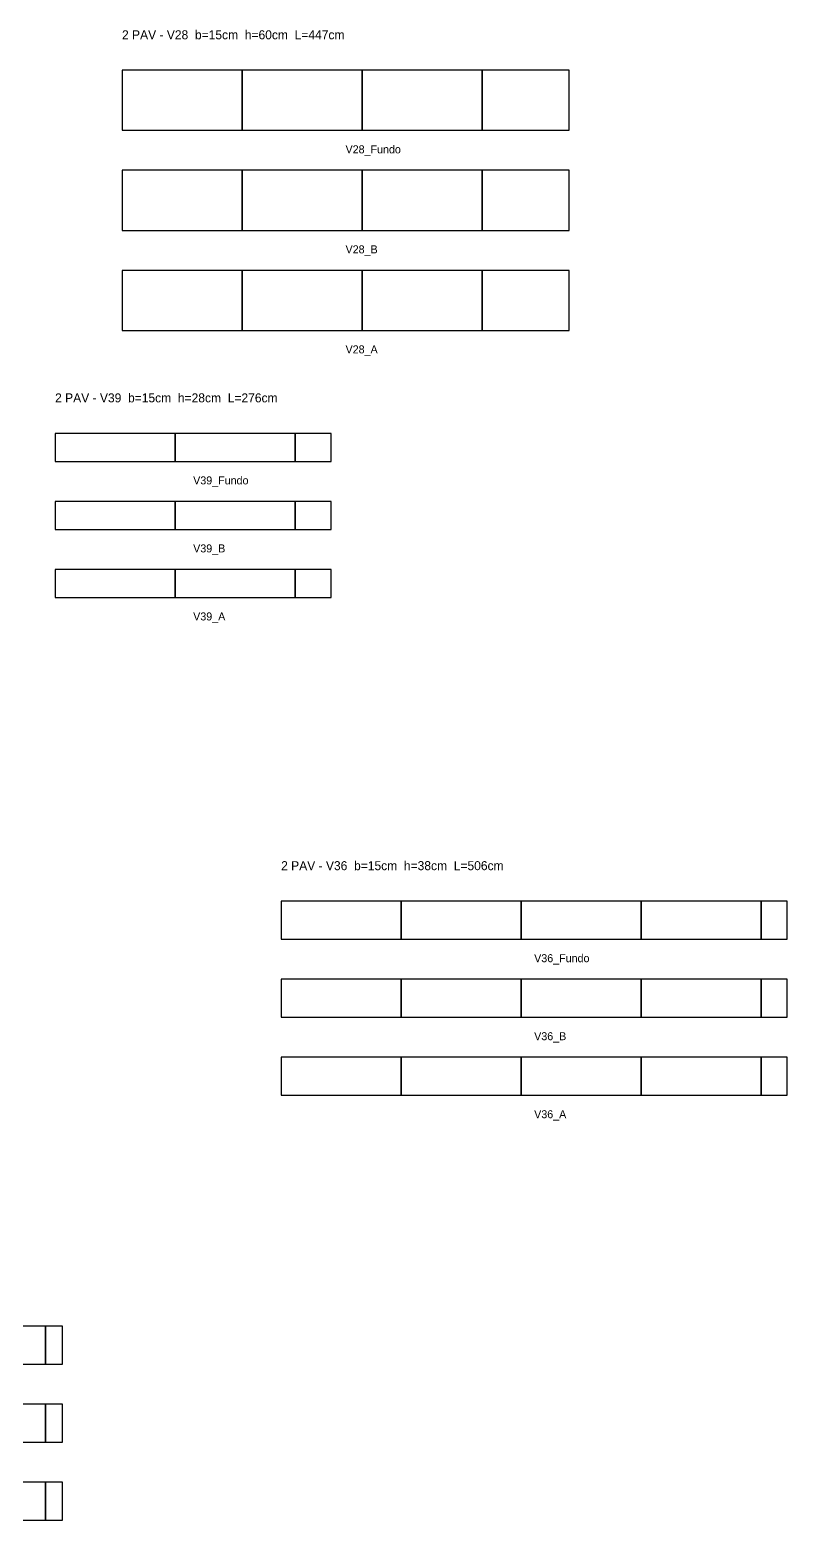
# Model space of a CAD drawing. Header units: metres. Extents: x 129372 to 135081, y 25296 to 34081.
# Drawn here: x 132916 to 133674, y 30377 to 31867 of the extents above; entities that cross this region are included whole.
import ezdxf

# ---------------------------------------------------------------- set-up
doc = ezdxf.new("R2010")
doc.units = ezdxf.units.M

msp = doc.modelspace()

# ---------------------------------------------------------------- linework, layer by layer
at = {"layer": 'Paineis'}
for points in [[(133008.52, 31766.14), (133128.52, 31766.14), (133128.52, 31826.14), (133008.52, 31826.14)], [(133128.52, 31766.14), (133248.52, 31766.14), (133248.52, 31826.14), (133128.52, 31826.14)], [(133248.52, 31766.14), (133368.52, 31766.14), (133368.52, 31826.14), (133248.52, 31826.14)], [(133368.52, 31766.14), (133455.52, 31766.14), (133455.52, 31826.14), (133368.52, 31826.14)], [(133008.52, 31666.14), (133128.52, 31666.14), (133128.52, 31726.14), (133008.52, 31726.14)], [(133128.52, 31666.14), (133248.52, 31666.14), (133248.52, 31726.14), (133128.52, 31726.14)], [(133248.52, 31666.14), (133368.52, 31666.14), (133368.52, 31726.14), (133248.52, 31726.14)], [(133368.52, 31666.14), (133455.52, 31666.14), (133455.52, 31726.14), (133368.52, 31726.14)], [(133008.52, 31566.14), (133128.52, 31566.14), (133128.52, 31626.14), (133008.52, 31626.14)], [(133128.52, 31566.14), (133248.52, 31566.14), (133248.52, 31626.14), (133128.52, 31626.14)], [(133248.52, 31566.14), (133368.52, 31566.14), (133368.52, 31626.14), (133248.52, 31626.14)], [(133368.52, 31566.14), (133455.52, 31566.14), (133455.52, 31626.14), (133368.52, 31626.14)], [(132941.62, 31435.16), (133061.62, 31435.16), (133061.62, 31463.16), (132941.62, 31463.16)], [(133061.62, 31435.16), (133181.62, 31435.16), (133181.62, 31463.16), (133061.62, 31463.16)], [(133181.62, 31435.16), (133217.72, 31435.16), (133217.72, 31463.16), (133181.62, 31463.16)], [(132941.62, 31367.16), (133061.62, 31367.16), (133061.62, 31395.16), (132941.62, 31395.16)], [(133061.62, 31367.16), (133181.62, 31367.16), (133181.62, 31395.16), (133061.62, 31395.16)], [(133181.62, 31367.16), (133217.72, 31367.16), (133217.72, 31395.16), (133181.62, 31395.16)], [(132941.62, 31299.16), (133061.62, 31299.16), (133061.62, 31327.16), (132941.62, 31327.16)], [(133061.62, 31299.16), (133181.62, 31299.16), (133181.62, 31327.16), (133061.62, 31327.16)], [(133181.62, 31299.16), (133217.72, 31299.16), (133217.72, 31327.16), (133181.62, 31327.16)], [(133167.61, 30957.47), (133287.61, 30957.47), (133287.61, 30995.47), (133167.61, 30995.47)], [(133287.61, 30957.47), (133407.61, 30957.47), (133407.61, 30995.47), (133287.61, 30995.47)], [(133407.61, 30957.47), (133527.61, 30957.47), (133527.61, 30995.47), (133407.61, 30995.47)], [(133527.61, 30957.47), (133647.61, 30957.47), (133647.61, 30995.47), (133527.61, 30995.47)], [(133647.61, 30957.47), (133673.61, 30957.47), (133673.61, 30995.47), (133647.61, 30995.47)], [(133167.61, 30879.47), (133287.61, 30879.47), (133287.61, 30917.47), (133167.61, 30917.47)], [(133287.61, 30879.47), (133407.61, 30879.47), (133407.61, 30917.47), (133287.61, 30917.47)], [(133407.61, 30879.47), (133527.61, 30879.47), (133527.61, 30917.47), (133407.61, 30917.47)], [(133527.61, 30879.47), (133647.61, 30879.47), (133647.61, 30917.47), (133527.61, 30917.47)], [(133647.61, 30879.47), (133673.61, 30879.47), (133673.61, 30917.47), (133647.61, 30917.47)], [(133167.61, 30801.47), (133287.61, 30801.47), (133287.61, 30839.47), (133167.61, 30839.47)], [(133287.61, 30801.47), (133407.61, 30801.47), (133407.61, 30839.47), (133287.61, 30839.47)], [(133407.61, 30801.47), (133527.61, 30801.47), (133527.61, 30839.47), (133407.61, 30839.47)], [(133527.61, 30801.47), (133647.61, 30801.47), (133647.61, 30839.47), (133527.61, 30839.47)], [(133647.61, 30801.47), (133673.61, 30801.47), (133673.61, 30839.47), (133647.61, 30839.47)], [(132812.17, 30532.63), (132932.17, 30532.63), (132932.17, 30570.63), (132812.17, 30570.63)], [(132932.17, 30532.63), (132949.17, 30532.63), (132949.17, 30570.63), (132932.17, 30570.63)], [(132812.17, 30454.63), (132932.17, 30454.63), (132932.17, 30492.63), (132812.17, 30492.63)], [(132932.17, 30454.63), (132949.17, 30454.63), (132949.17, 30492.63), (132932.17, 30492.63)], [(132812.17, 30376.63), (132932.17, 30376.63), (132932.17, 30414.63), (132812.17, 30414.63)], [(132932.17, 30376.63), (132949.17, 30376.63), (132949.17, 30414.63), (132932.17, 30414.63)]]:
    msp.add_lwpolyline(points, close=True, dxfattribs=at)

# ---------------------------------------------------------------- texts
at = {"layer": 'NOMENCLATURA', "char_height": 9, "attachment_point": 1}
for s, insert in [('2 PAV - V28  b=15cm  h=60cm  L=447cm', (133008.52, 31866.14)), ('2 PAV - V39  b=15cm  h=28cm  L=276cm', (132941.62, 31503.16)), ('2 PAV - V36  b=15cm  h=38cm  L=506cm', (133167.61, 31035.47))]:
    msp.add_mtext(s, dxfattribs=dict(at, insert=insert))
at = {"layer": 'Texto Secao', "char_height": 8, "attachment_point": 1}
for s, insert in [('V28_Fundo', (133232.02, 31751.14)), ('V28_B', (133232.02, 31651.14)), ('V28_A', (133232.02, 31551.14)), ('V39_Fundo', (133079.67, 31420.16)), ('V39_B', (133079.67, 31352.16)), ('V39_A', (133079.67, 31284.16)), ('V36_Fundo', (133420.61, 30942.47)), ('V36_B', (133420.61, 30864.47)), ('V36_A', (133420.61, 30786.47))]:
    msp.add_mtext(s, dxfattribs=dict(at, insert=insert))

doc.saveas('drawing.dxf')
